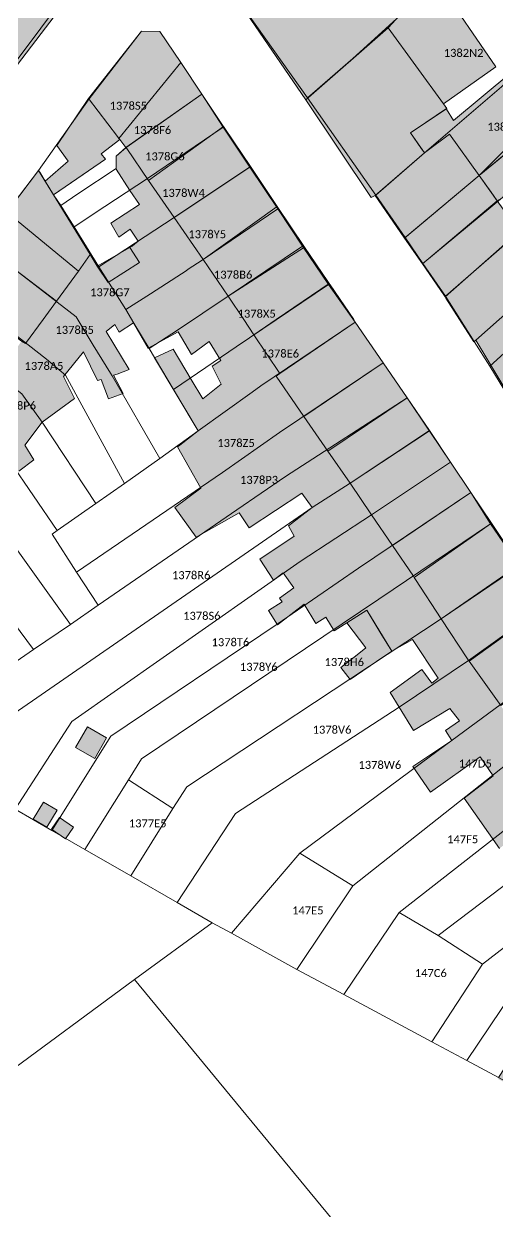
# Model space of a CAD drawing. Header units: metres. Extents: x 113120 to 240396, y 120329 to 242116.
# Drawn here: x 119642.3 to 119689.6, y 121585.9 to 121704.6 of the extents above; entities that cross this region are included whole.
import ezdxf

# ---------------------------------------------------------------- set-up
doc = ezdxf.new("R2010")
doc.units = ezdxf.units.M
doc.header["$LTSCALE"] = 3
for name, color, linetype, lineweight in [('Bpn_CaPa', 78, 'Continuous', 0), ('Bpn_ReBu', 4, 'Continuous', 0), ('Bpt_CaNu', 7, 'Continuous', 0), ('Hachure bâtiment', 11, 'Continuous', 0)]:
    doc.layers.add(name, color=color, linetype=linetype, lineweight=lineweight)
doc.styles.add('Legend', font='')
doc.styles.get('Legend').set_extended_font_data('Calibri')

msp = doc.modelspace()

# ---------------------------------------------------------------- hatches: boundary and pattern name
at = {"layer": 'Hachure bâtiment'}
h = msp.add_hatch(color=256, dxfattribs=at)
h.dxf.hatch_style = 1
h.paths.add_polyline_path([(119624.93, 121737.83), (119625.04, 121737.22), (119631.19, 121731.63), (119631.99, 121730.81), (119650.66, 121712.35), (119638.18, 121696), (119638.02, 121695.99), (119635.36, 121698.49), (119623.32, 121709.75), (119616.45, 121716.2), (119620.35, 121720.19), (119615.13, 121725.21), (119615.29, 121725.36), (119614.98, 121725.35), (119614.75, 121725.57), (119618.44, 121730.14), (119615.27, 121733.51), (119612.79, 121730.82), (119612.68, 121730.71), (119604.88, 121735.47), (119604.93, 121736.17), (119612.13, 121746.3), (119615.42, 121746.67)])
h = msp.add_hatch(color=256, dxfattribs=at)
h.dxf.hatch_style = 1
h.paths.add_polyline_path([(119680.57, 121713.6), (119676.1, 121709.3), (119679.84, 121705.43), (119678.67, 121704.17), (119670.45, 121696.96), (119663.74, 121706.8), (119666.6, 121708.85), (119668.1, 121709.9), (119673.9, 121715.15), (119675.39, 121716.33), (119677.04, 121717.65)])
h = msp.add_hatch(color=256, dxfattribs=at)
h.dxf.hatch_style = 1
h.paths.add_polyline_path([(119689.45, 121700.25), (119684.2, 121696.56), (119678.67, 121704.17), (119679.84, 121705.43), (119683.67, 121708.67)])
h = msp.add_hatch(color=256, dxfattribs=at)
h.dxf.hatch_style = 1
h.paths.add_polyline_path([(119655.87, 121703.78), (119657.95, 121700.68), (119651.78, 121693.11), (119651.65, 121693.29), (119648.75, 121697.1), (119654.04, 121703.83)])
h = msp.add_hatch(color=256, dxfattribs=at)
h.dxf.hatch_style = 1
h.paths.add_polyline_path([(119684.2, 121696.56), (119684.54, 121696.1), (119680.9, 121693.65), (119682.32, 121691.65), (119677.4, 121687.4), (119677, 121687.2), (119670.45, 121696.96), (119678.67, 121704.17)])
h = msp.add_hatch(color=256, dxfattribs=at)
h.dxf.hatch_style = 1
h.paths.add_polyline_path([(119660.05, 121697.53), (119652.47, 121692.2), (119652.38, 121692.33), (119651.88, 121692.98), (119651.78, 121693.11), (119657.95, 121700.68)])
h = msp.add_hatch(color=256, dxfattribs=at)
h.dxf.hatch_style = 1
h.paths.add_polyline_path([(119685.22, 121694.89), (119690.93, 121699.66), (119691.81, 121698.8), (119693.54, 121697.08), (119695.13, 121695.5), (119689.76, 121691.04), (119688.31, 121689.84), (119687.78, 121689.39), (119684.82, 121693.53), (119682.32, 121691.65), (119681.96, 121692.16), (119680.9, 121693.65), (119681.31, 121693.92), (119683.49, 121695.4), (119684.5, 121696.08), (119684.53, 121696.02)])
h = msp.add_hatch(color=256, dxfattribs=at)
h.dxf.hatch_style = 1
h.paths.add_polyline_path([(119651.65, 121693.29), (119651.78, 121693.11), (119651.88, 121692.98), (119650, 121691.55), (119650.45, 121691.02), (119645.25, 121687.48), (119644.41, 121688.84), (119646.7, 121690.82), (119645.56, 121692.39), (119648.75, 121697.1)])
h = msp.add_hatch(color=256, dxfattribs=at)
h.dxf.hatch_style = 1
h.paths.add_polyline_path([(119662.13, 121694.44), (119662.23, 121694.28), (119654.75, 121688.91), (119652.56, 121692.08), (119652.47, 121692.2), (119660.05, 121697.53)])
h = msp.add_hatch(color=256, dxfattribs=at)
h.dxf.hatch_style = 1
h.paths.add_polyline_path([(119696.7, 121693.94), (119695.6, 121692.66), (119692.96, 121690.94), (119692.8, 121688.73), (119689.58, 121686.87), (119688.97, 121687.73), (119687.78, 121689.39), (119693.17, 121693.86), (119695.13, 121695.5)])
h = msp.add_hatch(color=256, dxfattribs=at)
h.dxf.hatch_style = 1
h.paths.add_polyline_path([(119662.36, 121694.09), (119664.92, 121690.29), (119657.3, 121685.2), (119654.75, 121688.91), (119662.23, 121694.28)])
h = msp.add_hatch(color=256, dxfattribs=at)
h.dxf.hatch_style = 1
h.paths.add_polyline_path([(119687.78, 121689.39), (119680.32, 121683.15), (119677.4, 121687.4), (119682.32, 121691.65), (119684.82, 121693.53)])
h = msp.add_hatch(color=256, dxfattribs=at)
h.dxf.hatch_style = 1
h.paths.add_polyline_path([(119652.56, 121692.08), (119654.75, 121688.91), (119657.3, 121685.2), (119660.2, 121681), (119662.68, 121677.33), (119664.25, 121675), (119665.27, 121673.48), (119667.87, 121669.62), (119667.49, 121669.35), (119670.27, 121665.32), (119672.67, 121661.85), (119674.89, 121658.65), (119677.03, 121655.5), (119679.11, 121652.43), (119681.2, 121649.35), (119681.29, 121649.22), (119681.41, 121649.03), (119683.99, 121645.1), (119686.61, 121641.1), (119686.77, 121640.85), (119689.94, 121636.42), (119692.82, 121632.37), (119695.59, 121628.47), (119695.72, 121628.29), (119695.81, 121628.16), (119698.21, 121624.47), (119700.9, 121620.33), (119702.98, 121617.13), (119703.08, 121616.98), (119703.19, 121616.83), (119705.15, 121613.98), (119707.3, 121610.85), (119709.76, 121607.27), (119709.88, 121607.11), (119710, 121606.92), (119712.12, 121603.73), (119714.54, 121600.1), (119715.05, 121600.53), (119717.39, 121596.95), (119719.95, 121593.03), (119720.29, 121593.22), (119722.4, 121590.25), (119725.04, 121586.57), (119726.79, 121587.57), (119728.73, 121584.47), (119725.95, 121582.15), (119722.97, 121585.03), (119721.97, 121583.37), (119718.57, 121585.9), (119719.9, 121587.97), (119717.32, 121591.5), (119715.85, 121590.35), (119714.72, 121592.35), (119714.4, 121592.15), (119713.07, 121590.47), (119710.9, 121591.97), (119711.25, 121592.53), (119709.89, 121594.47), (119713.39, 121597.12), (119712.3, 121598.72), (119708.22, 121595.95), (119707.25, 121594.43), (119706.45, 121594.9), (119707.4, 121596.62), (119706.5, 121597.65), (119710.45, 121600.68), (119709.44, 121602), (119710.29, 121602.75), (119709.05, 121604.25), (119706.15, 121602.18), (119705.47, 121603.07), (119704.5, 121602.45), (119703.9, 121603.25), (119703.47, 121602.9), (119702.32, 121604.6), (119699.54, 121602.9), (119697.79, 121604.25), (119697.07, 121603.72), (119693.22, 121597.3), (119689.64, 121599.12), (119694.34, 121606.32), (119694.54, 121606.62), (119700, 121610.62), (119698.79, 121612.45), (119697.79, 121611.57), (119697.14, 121612.57), (119696.78, 121612.35), (119693.64, 121616.75), (119695.32, 121618.22), (119693.47, 121621.03), (119694.55, 121621.95), (119693.8, 121623), (119695.04, 121623.93), (119693.3, 121626.22), (119690.85, 121624.25), (119691.45, 121623.4), (119689.8, 121622.15), (119686.28, 121627.17), (119689.17, 121629.4), (119687.89, 121631.32), (119682.92, 121627.78), (119681.14, 121630.35), (119685.05, 121632.93), (119684.4, 121633.93), (119685.8, 121634.9), (119684.85, 121636.15), (119681.22, 121633.95), (119679.8, 121636.28), (119678.9, 121637.75), (119682.05, 121640.02), (119683.04, 121638.68), (119683.67, 121639.15), (119681.1, 121643.02), (119679.04, 121641.87), (119676.54, 121645.95), (119673.3, 121643.9), (119672.45, 121645.25), (119671.45, 121644.62), (119670.3, 121646.57), (119667.62, 121644.5), (119666.74, 121645.93), (119668.1, 121646.8), (119667.82, 121647.15), (119669.25, 121648.18), (119668.2, 121649.68), (119667.24, 121648.95), (119665.87, 121651.05), (119669.3, 121653.37), (119668.73, 121654.4), (119671.1, 121656.23), (119670.05, 121657.65), (119664.8, 121654.2), (119663.8, 121655.7), (119659.49, 121653.27), (119657.35, 121656.23), (119659.95, 121658.15), (119657.62, 121662.28), (119657.86, 121662.45), (119659.7, 121663.87), (119655.34, 121671.19), (119657.2, 121672.05), (119659.01, 121669.01), (119660.17, 121667.07), (119661.99, 121668.55), (119661.1, 121670.35), (119661.95, 121670.9), (119660.8, 121672.8), (119659.04, 121671.5), (119657.7, 121673.79), (119654.7, 121672.13), (119653.25, 121674.68), (119651.8, 121673.75), (119651.37, 121674.5), (119650.49, 121673.82), (119652.79, 121670), (119651.59, 121669.56), (119651.24, 121669.43), (119652.2, 121667.62), (119650.74, 121667.07), (119649.99, 121669.02), (119649.65, 121668.9), (119648.25, 121671.77), (119646.24, 121669.32), (119647.35, 121667.12), (119644.1, 121664.75), (119642.37, 121662.45), (119643.29, 121660.98), (119641.79, 121659.84), (119641.15, 121660.95), (119639.99, 121659.87), (119638.57, 121662.2), (119636.05, 121659.67), (119634.67, 121661.35), (119634.77, 121661.5), (119634.9, 121661.68), (119637.65, 121665.57), (119637.24, 121665.93), (119639.67, 121669.43), (119642.05, 121672.85), (119642.45, 121672.6), (119644.2, 121675), (119645.54, 121676.84), (119647.73, 121679.85), (119648.92, 121681.49), (119649.62, 121680.35), (119650.7, 121678.72), (119653.82, 121680.7), (119652.86, 121682.19), (119653.09, 121682.35), (119653.32, 121682.54), (119653.7, 121682.85), (119652.9, 121684.05), (119651.77, 121683.25), (119650.97, 121684.62), (119653.82, 121686.5), (119652.88, 121687.9), (119651.5, 121690.03), (119651.5, 121691.32), (119652.47, 121692.2)])
h = msp.add_hatch(color=256, dxfattribs=at)
h.dxf.hatch_style = 1
h.paths.add_polyline_path([(119667.6, 121686.3), (119660.2, 121681), (119657.3, 121685.2), (119664.92, 121690.29)], flags=17)
h = msp.add_hatch(color=256, dxfattribs=at)
h.dxf.hatch_style = 1
h.paths.add_polyline_path([(119643.87, 121689.72), (119644.41, 121688.84), (119645.25, 121687.48), (119648.92, 121681.49), (119647.73, 121679.85), (119640.57, 121685.74), (119643.75, 121689.9)], flags=17)
h = msp.add_hatch(color=256, dxfattribs=at)
h.dxf.hatch_style = 1
h.paths.add_polyline_path([(119689.58, 121686.87), (119682.1, 121680.58), (119680.32, 121683.15), (119687.78, 121689.39)], flags=17)
h = msp.add_hatch(color=256, dxfattribs=at)
h.dxf.hatch_style = 1
h.paths.add_polyline_path([(119691.65, 121683.99), (119691.78, 121683.8), (119684.37, 121677.28), (119684.24, 121677.47), (119682.1, 121680.58), (119689.58, 121686.87)], flags=17)
h = msp.add_hatch(color=256, dxfattribs=at)
h.dxf.hatch_style = 1
h.paths.add_polyline_path([(119647.73, 121679.85), (119645.54, 121676.84), (119638.09, 121682.51), (119640.57, 121685.74)], flags=17)
h = msp.add_hatch(color=256, dxfattribs=at)
h.dxf.hatch_style = 1
h.paths.add_polyline_path([(119670.33, 121682.25), (119662.68, 121677.33), (119660.2, 121681), (119667.6, 121686.3)], flags=17)
h = msp.add_hatch(color=256, dxfattribs=at)
h.dxf.hatch_style = 1
h.paths.add_polyline_path([(119691.9, 121683.66), (119695.2, 121679.78), (119695, 121679.6), (119691.87, 121676.85), (119689.77, 121675), (119687.44, 121672.95), (119687.24, 121672.77), (119685.82, 121675), (119684.45, 121677.15), (119684.37, 121677.28), (119691.78, 121683.8)], flags=17)
h = msp.add_hatch(color=256, dxfattribs=at)
h.dxf.hatch_style = 1
h.paths.add_polyline_path([(119645.54, 121676.84), (119644.2, 121675), (119642.45, 121672.6), (119642.05, 121672.85), (119639.2, 121675), (119635, 121678.47), (119638.09, 121682.51)], flags=17)
h = msp.add_hatch(color=256, dxfattribs=at)
h.dxf.hatch_style = 1
h.paths.add_polyline_path([(119653.82, 121680.7), (119650.7, 121678.72), (119649.62, 121680.35), (119652.86, 121682.19)], flags=17)
h = msp.add_hatch(color=256, dxfattribs=at)
h.dxf.hatch_style = 1
h.paths.add_polyline_path([(119672.65, 121678.8), (119672.78, 121678.62), (119667.5, 121675), (119665.27, 121673.48), (119664.25, 121675), (119662.68, 121677.33), (119670.33, 121682.25)], flags=17)
h = msp.add_hatch(color=256, dxfattribs=at)
h.dxf.hatch_style = 1
h.paths.add_polyline_path([(119672.88, 121678.46), (119675.24, 121675), (119675.4, 121674.75), (119667.87, 121669.62), (119665.27, 121673.48), (119667.5, 121675), (119672.78, 121678.62)], flags=17)
h = msp.add_hatch(color=256, dxfattribs=at)
h.dxf.hatch_style = 1
h.paths.add_polyline_path([(119693.29, 121675), (119696.05, 121671.39), (119690.94, 121667.1), (119687.44, 121672.95), (119689.77, 121675), (119691.87, 121676.85)], flags=17)
h = msp.add_hatch(color=256, dxfattribs=at)
h.dxf.hatch_style = 1
h.paths.add_polyline_path([(119678.18, 121670.68), (119670.27, 121665.32), (119667.49, 121669.35), (119667.87, 121669.62), (119675.4, 121674.75)], flags=17)
h = msp.add_hatch(color=256, dxfattribs=at)
h.dxf.hatch_style = 1
h.paths.add_polyline_path([(119680.57, 121667.17), (119672.67, 121661.85), (119670.27, 121665.32), (119678.18, 121670.68)], flags=17)
h = msp.add_hatch(color=256, dxfattribs=at)
h.dxf.hatch_style = 1
h.paths.add_polyline_path([(119682.69, 121664.06), (119682.82, 121663.88), (119674.89, 121658.65), (119672.67, 121661.85), (119680.57, 121667.17)], flags=17)
h = msp.add_hatch(color=256, dxfattribs=at)
h.dxf.hatch_style = 1
h.paths.add_polyline_path([(119682.92, 121663.73), (119684.92, 121660.75), (119677.03, 121655.5), (119674.89, 121658.65), (119682.82, 121663.88)], flags=17)
h = msp.add_hatch(color=256, dxfattribs=at)
h.dxf.hatch_style = 1
h.paths.add_polyline_path([(119686.94, 121657.73), (119679.11, 121652.43), (119677.03, 121655.5), (119684.92, 121660.75)], flags=17)
h = msp.add_hatch(color=256, dxfattribs=at)
h.dxf.hatch_style = 1
h.paths.add_polyline_path([(119689, 121654.65), (119681.29, 121649.22), (119681.2, 121649.35), (119679.11, 121652.43), (119686.94, 121657.73)], flags=17)
h = msp.add_hatch(color=256, dxfattribs=at)
h.dxf.hatch_style = 1
h.paths.add_polyline_path([(119691.83, 121650.43), (119683.99, 121645.1), (119681.41, 121649.03), (119681.29, 121649.22), (119689, 121654.65)], flags=17)
h = msp.add_hatch(color=256, dxfattribs=at)
h.dxf.hatch_style = 1
h.paths.add_polyline_path([(119694.39, 121646.61), (119694.52, 121646.43), (119686.77, 121640.85), (119686.61, 121641.1), (119683.99, 121645.1), (119691.83, 121650.43)], flags=17)
h = msp.add_hatch(color=256, dxfattribs=at)
h.dxf.hatch_style = 1
h.paths.add_polyline_path([(119694.62, 121646.28), (119697.58, 121642.05), (119689.94, 121636.42), (119686.77, 121640.85), (119694.52, 121646.43)], flags=17)
h = msp.add_hatch(color=256, dxfattribs=at)
h.dxf.hatch_style = 1
h.paths.add_polyline_path([(119676.46, 121642.2), (119674.54, 121644.68), (119676.54, 121645.95), (119678.06, 121643.46), (119678.44, 121642.83), (119679.04, 121641.87), (119677.53, 121640.83), (119674.89, 121639.02), (119673.95, 121640.22), (119675.57, 121641.5)], flags=17)
h = msp.add_hatch(color=256, dxfattribs=at)
h.dxf.hatch_style = 1
h.paths.add_polyline_path([(119650.55, 121633.2), (119649.37, 121631.15), (119647.45, 121632.25), (119648.64, 121634.3)], flags=17)
h = msp.add_hatch(color=256, dxfattribs=at)
h.dxf.hatch_style = 1
h.paths.add_polyline_path([(119645.6, 121625.97), (119644.57, 121624.27), (119643.22, 121625.07), (119644.25, 121626.77)], flags=17)
h = msp.add_hatch(color=256, dxfattribs=at)
h.dxf.hatch_style = 1
h.paths.add_polyline_path([(119647.25, 121624.27), (119646.45, 121623.1), (119645.05, 121624.07), (119645.85, 121625.23)], flags=17)

# ---------------------------------------------------------------- linework, layer by layer
at = {"layer": 'Bpn_CaPa'}
for points in [[(119684.1, 121725), (119684.84, 121723.76), (119687.49, 121719.28), (119688.4, 121717.65), (119690.29, 121714.48), (119686.24, 121710.88), (119683.67, 121708.67), (119679.87, 121705.4), (119675.14, 121701.09), (119670.63, 121697.15), (119663.77, 121706.83), (119666.6, 121708.85), (119675.39, 121716.33), (119676.92, 121717.8), (119684.1, 121725)], [(119699.53, 121700.59), (119696.66, 121704.54), (119690.02, 121698.25), (119682.32, 121691.65), (119677.44, 121687.43), (119670.63, 121697.15), (119675.14, 121701.09), (119679.87, 121705.4), (119683.67, 121708.67), (119686.24, 121710.88), (119690.29, 121714.48), (119691.43, 121712.59), (119693.72, 121715.05), (119699.55, 121710.15), (119701.27, 121708.7), (119705.16, 121705.47), (119703.61, 121703.51), (119700.32, 121699.5), (119699.53, 121700.59)], [(119699.53, 121700.59), (119695.01, 121696.39), (119692.87, 121694.46), (119687.78, 121689.39), (119680.37, 121683.19), (119677.44, 121687.43), (119682.32, 121691.65), (119690.02, 121698.25), (119696.66, 121704.54), (119699.53, 121700.59)], [(119643.75, 121689.9), (119648.79, 121697.07), (119654.04, 121703.83), (119655.87, 121703.78), (119657.95, 121700.68), (119651.78, 121693.11), (119651.88, 121692.98), (119650, 121691.55), (119650.45, 121691.02), (119647.03, 121688.71), (119645.25, 121687.48), (119643.75, 121689.9)], [(119645.25, 121687.48), (119647.03, 121688.71), (119650.45, 121691.02), (119650, 121691.55), (119651.88, 121692.98), (119651.78, 121693.11), (119657.95, 121700.68), (119660.05, 121697.53), (119652.49, 121692.18), (119651.5, 121691.32), (119651.5, 121690.1), (119647.66, 121687.56), (119645.96, 121686.41), (119645.25, 121687.48)], [(119682.15, 121680.62), (119680.37, 121683.19), (119687.78, 121689.39), (119692.87, 121694.46), (119695.01, 121696.39), (119699.53, 121700.59), (119700.32, 121699.5), (119701.47, 121697.8), (119697.22, 121694.01), (119693.32, 121690.55), (119692.24, 121688.97), (119682.15, 121680.62)], [(119662.2, 121694.22), (119654.62, 121689.09), (119650.36, 121686.29), (119647.3, 121684.27), (119646.51, 121685.54), (119645.96, 121686.41), (119647.66, 121687.56), (119651.5, 121690.1), (119651.5, 121691.32), (119652.49, 121692.18), (119660.05, 121697.53), (119662.2, 121694.22)], [(119682.15, 121680.62), (119692.24, 121688.97), (119693.32, 121690.55), (119697.22, 121694.01), (119701.47, 121697.8), (119703.95, 121694.13), (119694.66, 121685.94), (119693.96, 121685.4), (119692.38, 121684.21), (119691.81, 121683.77), (119684.43, 121677.33), (119682.15, 121680.62)], [(119647.3, 121684.27), (119650.36, 121686.29), (119654.62, 121689.09), (119662.2, 121694.22), (119664.85, 121690.24), (119657.3, 121685.2), (119651.49, 121681.4), (119649.76, 121680.28), (119647.3, 121684.27)], [(119688.83, 121670.33), (119687.27, 121672.8), (119684.43, 121677.33), (119691.81, 121683.77), (119692.38, 121684.21), (119693.96, 121685.4), (119694.66, 121685.94), (119703.95, 121694.13), (119704.17, 121693.81), (119707.8, 121688.02), (119710.69, 121683.42), (119703.85, 121677.93), (119701.93, 121676.39), (119697.19, 121672.52), (119690.9, 121667.3), (119690.96, 121667.22), (119690.83, 121667.13), (119690.25, 121668.06), (119695.27, 121672.4), (119693.57, 121674.63), (119688.83, 121670.33)], [(119667.67, 121686.07), (119660.2, 121681), (119658.61, 121679.96), (119658.59, 121679.94), (119654.94, 121677.58), (119652.46, 121676), (119649.76, 121680.28), (119651.49, 121681.4), (119657.3, 121685.2), (119664.85, 121690.24), (119667.67, 121686.07)], [(119647.3, 121684.27), (119649.76, 121680.28), (119652.46, 121676), (119653.27, 121674.65), (119654.79, 121672.1), (119657.22, 121668.02), (119659.7, 121663.87), (119655.88, 121661.12), (119651.09, 121669.37), (119650.93, 121669.63), (119649.22, 121672.44), (119647.5, 121675.26), (119638.1, 121682.51), (119643.75, 121689.9), (119645.25, 121687.48), (119645.96, 121686.41), (119646.51, 121685.54), (119647.3, 121684.27)], [(119654.79, 121672.1), (119653.27, 121674.65), (119652.46, 121676), (119654.94, 121677.58), (119658.59, 121679.94), (119658.61, 121679.96), (119660.2, 121681), (119667.67, 121686.07), (119670.14, 121682.35), (119662.68, 121677.33), (119657.63, 121673.93), (119654.79, 121672.1)], [(119635, 121678.47), (119638.1, 121682.51), (119647.5, 121675.26), (119649.22, 121672.44), (119650.93, 121669.63), (119651.09, 121669.37), (119655.88, 121661.12), (119652.32, 121658.63), (119646.45, 121669.45), (119644.53, 121671.03), (119635, 121678.47)], [(119654.79, 121672.1), (119657.63, 121673.93), (119662.68, 121677.33), (119670.14, 121682.35), (119672.71, 121678.52), (119663.5, 121672.28), (119662.03, 121671.29), (119657.22, 121668.02), (119654.79, 121672.1)], [(119635, 121678.47), (119644.53, 121671.03), (119646.45, 121669.45), (119652.32, 121658.63), (119649.48, 121656.63), (119644.1, 121664.75), (119642.07, 121667.57), (119632.37, 121675.03), (119635, 121678.47)], [(119657.22, 121668.02), (119662.03, 121671.29), (119663.5, 121672.28), (119672.71, 121678.52), (119675.4, 121674.75), (119665.96, 121668.39), (119665.11, 121667.75), (119659.7, 121663.87), (119657.22, 121668.02)], [(119645.61, 121653.92), (119640.89, 121660.84), (119639.12, 121663.43), (119637.65, 121665.57), (119629.9, 121671.88), (119632.37, 121675.03), (119642.07, 121667.57), (119644.1, 121664.75), (119649.48, 121656.63), (119645.61, 121653.92)], [(119678.18, 121670.68), (119667.82, 121663.7), (119662.14, 121659.73), (119647.55, 121649.77), (119645.1, 121653.57), (119645.61, 121653.92), (119649.48, 121656.63), (119652.32, 121658.63), (119655.88, 121661.12), (119659.7, 121663.87), (119665.11, 121667.75), (119665.96, 121668.39), (119675.4, 121674.75), (119678.18, 121670.68)], [(119688.83, 121670.33), (119693.57, 121674.63), (119695.27, 121672.4), (119690.25, 121668.06), (119688.83, 121670.33)], [(119649.7, 121646.46), (119646.94, 121644.53), (119634.77, 121661.5), (119626.94, 121668.01), (119629.9, 121671.88), (119637.65, 121665.57), (119639.12, 121663.43), (119640.89, 121660.84), (119645.61, 121653.92), (119645.1, 121653.57), (119647.55, 121649.77), (119649.7, 121646.46)], [(119649.7, 121646.46), (119647.55, 121649.77), (119662.14, 121659.73), (119667.82, 121663.7), (119678.18, 121670.68), (119680.57, 121667.17), (119668.41, 121659.32), (119663.55, 121655.98), (119649.7, 121646.46)], [(119626.94, 121668.01), (119634.77, 121661.5), (119646.94, 121644.53), (119643.23, 121642.02), (119634.07, 121654.35), (119631.5, 121658.15), (119624.1, 121664.28), (119626.94, 121668.01)], [(119637.48, 121638.08), (119638.34, 121638.67), (119643.23, 121642.02), (119646.94, 121644.53), (119649.7, 121646.46), (119663.55, 121655.98), (119668.41, 121659.32), (119680.57, 121667.17), (119682.8, 121663.9), (119674.89, 121658.65), (119671.1, 121656.23), (119634.47, 121630.93), (119631.32, 121633.13), (119637.48, 121638.08)], [(119624.1, 121664.28), (119631.5, 121658.15), (119634.07, 121654.35), (119643.23, 121642.02), (119638.34, 121638.67), (119630.65, 121648.93), (119629.3, 121651), (119627.55, 121654.45), (119620.69, 121659.91), (119624.1, 121664.28)], [(119635.35, 121630.32), (119634.47, 121630.93), (119671.1, 121656.23), (119674.89, 121658.65), (119682.8, 121663.9), (119684.92, 121660.75), (119677.03, 121655.5), (119669.88, 121650.81), (119647.07, 121634.85), (119641.4, 121626.08), (119635.35, 121630.32)], [(119645.06, 121623.95), (119641.4, 121626.08), (119647.07, 121634.85), (119669.88, 121650.81), (119677.03, 121655.5), (119684.92, 121660.75), (119686.94, 121657.73), (119675.72, 121650.16), (119667.59, 121644.57), (119650.97, 121633.37), (119645.06, 121623.95)], [(119648.36, 121622.04), (119645.06, 121623.95), (119650.97, 121633.37), (119667.59, 121644.57), (119675.72, 121650.16), (119686.94, 121657.73), (119688.92, 121654.6), (119677.74, 121647.06), (119654.05, 121631.1), (119652.74, 121629.01), (119648.36, 121622.04)], [(119691.75, 121650.47), (119683.99, 121645.1), (119680.44, 121642.75), (119658.55, 121628.32), (119657.18, 121626.15), (119652.74, 121629.01), (119654.05, 121631.1), (119677.74, 121647.06), (119688.92, 121654.6), (119691.75, 121650.47)], [(119691.75, 121650.47), (119694.48, 121646.5), (119686.72, 121640.93), (119679.8, 121636.28), (119663.42, 121625.65), (119657.6, 121616.75), (119652.96, 121619.4), (119657.18, 121626.15), (119658.55, 121628.32), (119680.44, 121642.75), (119683.99, 121645.1), (119691.75, 121650.47)], [(119669.87, 121621.68), (119663.02, 121613.68), (119661.11, 121614.72), (119657.6, 121616.75), (119663.42, 121625.65), (119679.8, 121636.28), (119686.72, 121640.93), (119694.48, 121646.5), (119697.58, 121642.05), (119689.88, 121636.5), (119685.07, 121632.97), (119682, 121630.69), (119669.87, 121621.68)], [(119669.87, 121621.68), (119682, 121630.69), (119685.07, 121632.97), (119689.88, 121636.5), (119697.58, 121642.05), (119700.63, 121637.77), (119692.82, 121632.37), (119675.16, 121618.41), (119669.87, 121621.68)], [(119674.24, 121607.54), (119669.56, 121610.07), (119675.16, 121618.41), (119692.82, 121632.37), (119700.63, 121637.77), (119703.22, 121634), (119695.77, 121628.23), (119679.8, 121615.75), (119674.24, 121607.54)], [(119679.8, 121615.75), (119695.77, 121628.23), (119703.22, 121634), (119706.01, 121629.85), (119698.21, 121624.47), (119694.13, 121621.37), (119683.69, 121613.45), (119679.8, 121615.75)], [(119648.36, 121622.04), (119652.96, 121619.4), (119657.6, 121616.75), (119661.11, 121614.72), (119653.34, 121609.06), (119626.58, 121589.32), (119615.61, 121604), (119635.35, 121630.32), (119641.4, 121626.08), (119645.06, 121623.95), (119648.36, 121622.04)], [(119708.53, 121626.16), (119697.48, 121617.86), (119696.76, 121617.28), (119688.12, 121610.6), (119683.69, 121613.45), (119694.13, 121621.37), (119698.21, 121624.47), (119706.01, 121629.85), (119708.53, 121626.16)], [(119648.36, 121622.04), (119652.74, 121629.01), (119657.18, 121626.15), (119652.96, 121619.4), (119648.36, 121622.04)], [(119683.04, 121602.84), (119688.12, 121610.6), (119696.76, 121617.28), (119697.48, 121617.86), (119708.53, 121626.16), (119710.82, 121622.78), (119703.04, 121617.02), (119699.78, 121614.63), (119696.75, 121612.38), (119691.55, 121608.41), (119691.14, 121607.78), (119686.53, 121600.97), (119683.04, 121602.84)], [(119669.87, 121621.68), (119675.16, 121618.41), (119669.56, 121610.07), (119663.02, 121613.68), (119669.87, 121621.68)], [(119683.04, 121602.84), (119674.24, 121607.54), (119679.8, 121615.75), (119683.69, 121613.45), (119688.12, 121610.6), (119683.04, 121602.84)], [(119694.34, 121606.32), (119689.72, 121599.25), (119686.53, 121600.97), (119691.14, 121607.78), (119691.55, 121608.41), (119694.34, 121606.32)]]:
    msp.add_lwpolyline(points, close=True, dxfattribs=at)
for points in [[(119649.94, 121712.1), (119637.98, 121696.17), (119635.44, 121698.41), (119622.99, 121709.89), (119619.32, 121704.44), (119616.38, 121707.29)], [(119675.76, 121581.89), (119653.34, 121609.06), (119661.11, 121614.72), (119663.02, 121613.68), (119663.02, 121613.68), (119669.56, 121610.07), (119674.24, 121607.54), (119683.04, 121602.84), (119686.53, 121600.97), (119689.72, 121599.25), (119693.23, 121597.32), (119696.82, 121594.57), (119700.15, 121592.04), (119704.01, 121589.13), (119707.36, 121586.63), (119711.57, 121583.55)], [(119626.58, 121589.32), (119653.34, 121609.06), (119675.76, 121581.89)]]:
    msp.add_lwpolyline(points, dxfattribs=at)
at = {"layer": 'Bpn_ReBu'}
for points in [[(119624.93, 121737.83), (119625.04, 121737.22), (119631.19, 121731.63), (119631.99, 121730.81), (119650.66, 121712.35), (119638.18, 121696), (119638.02, 121695.99), (119635.36, 121698.49), (119623.32, 121709.75), (119616.45, 121716.2), (119620.35, 121720.19), (119615.13, 121725.21), (119615.29, 121725.36), (119614.98, 121725.35), (119614.75, 121725.57), (119618.44, 121730.14), (119615.27, 121733.51), (119612.79, 121730.82), (119612.68, 121730.71), (119604.88, 121735.47), (119604.93, 121736.17), (119612.13, 121746.3), (119615.42, 121746.67), (119624.93, 121737.83)], [(119680.57, 121713.6), (119676.1, 121709.3), (119679.84, 121705.43), (119678.67, 121704.17), (119670.45, 121696.96), (119663.74, 121706.8), (119666.6, 121708.85), (119668.1, 121709.9), (119673.9, 121715.15), (119675.39, 121716.33), (119677.04, 121717.65), (119680.57, 121713.6)], [(119689.45, 121700.25), (119684.2, 121696.56), (119678.67, 121704.17), (119679.84, 121705.43), (119683.67, 121708.67), (119689.45, 121700.25)], [(119655.87, 121703.78), (119657.95, 121700.68), (119651.78, 121693.11), (119651.65, 121693.29), (119648.75, 121697.1), (119654.04, 121703.83), (119655.87, 121703.78)], [(119684.2, 121696.56), (119684.54, 121696.1), (119680.9, 121693.65), (119682.32, 121691.65), (119677.4, 121687.4), (119677, 121687.2), (119670.45, 121696.96), (119678.67, 121704.17), (119684.2, 121696.56)], [(119660.05, 121697.53), (119652.47, 121692.2), (119652.38, 121692.33), (119651.88, 121692.98), (119651.78, 121693.11), (119657.95, 121700.68), (119660.05, 121697.53)], [(119685.22, 121694.89), (119690.93, 121699.66), (119691.81, 121698.8), (119693.54, 121697.08), (119695.13, 121695.5), (119689.76, 121691.04), (119688.31, 121689.84), (119687.78, 121689.39), (119684.82, 121693.53), (119682.32, 121691.65), (119681.96, 121692.16), (119680.9, 121693.65), (119681.31, 121693.92), (119683.49, 121695.4), (119684.5, 121696.08), (119684.53, 121696.02), (119685.22, 121694.89)], [(119651.65, 121693.29), (119651.78, 121693.11), (119651.88, 121692.98), (119650, 121691.55), (119650.45, 121691.02), (119645.25, 121687.48), (119644.41, 121688.84), (119646.7, 121690.82), (119645.56, 121692.39), (119648.75, 121697.1), (119651.65, 121693.29)], [(119662.13, 121694.44), (119662.23, 121694.28), (119654.75, 121688.91), (119652.56, 121692.08), (119652.47, 121692.2), (119660.05, 121697.53), (119662.13, 121694.44)], [(119696.7, 121693.94), (119695.6, 121692.66), (119692.96, 121690.94), (119692.8, 121688.73), (119689.58, 121686.87), (119688.97, 121687.73), (119687.78, 121689.39), (119693.17, 121693.86), (119695.13, 121695.5), (119696.7, 121693.94)], [(119662.36, 121694.09), (119664.92, 121690.29), (119657.3, 121685.2), (119654.75, 121688.91), (119662.23, 121694.28), (119662.36, 121694.09)], [(119687.78, 121689.39), (119680.32, 121683.15), (119677.4, 121687.4), (119682.32, 121691.65), (119684.82, 121693.53), (119687.78, 121689.39)], [(119667.6, 121686.3), (119660.2, 121681), (119657.3, 121685.2), (119664.92, 121690.29), (119667.6, 121686.3)], [(119643.87, 121689.72), (119644.41, 121688.84), (119645.25, 121687.48), (119648.92, 121681.49), (119647.73, 121679.85), (119640.57, 121685.74), (119643.75, 121689.9), (119643.87, 121689.72)], [(119689.58, 121686.87), (119682.1, 121680.58), (119680.32, 121683.15), (119687.78, 121689.39), (119689.58, 121686.87)], [(119691.65, 121683.99), (119691.78, 121683.8), (119684.37, 121677.28), (119684.24, 121677.47), (119682.1, 121680.58), (119689.58, 121686.87), (119691.65, 121683.99)], [(119647.73, 121679.85), (119645.54, 121676.84), (119638.09, 121682.51), (119640.57, 121685.74), (119647.73, 121679.85)], [(119670.33, 121682.25), (119662.68, 121677.33), (119660.2, 121681), (119667.6, 121686.3), (119670.33, 121682.25)], [(119691.9, 121683.66), (119695.2, 121679.78), (119695, 121679.6), (119691.87, 121676.85), (119689.77, 121675), (119687.44, 121672.95), (119687.24, 121672.77), (119685.82, 121675), (119684.45, 121677.15), (119684.37, 121677.28), (119691.78, 121683.8), (119691.9, 121683.66)], [(119645.54, 121676.84), (119644.2, 121675), (119642.45, 121672.6), (119642.05, 121672.85), (119639.2, 121675), (119635, 121678.47), (119638.09, 121682.51), (119645.54, 121676.84)], [(119653.82, 121680.7), (119650.7, 121678.72), (119649.62, 121680.35), (119652.86, 121682.19), (119653.82, 121680.7)], [(119672.65, 121678.8), (119672.78, 121678.62), (119667.5, 121675), (119665.27, 121673.48), (119664.25, 121675), (119662.68, 121677.33), (119670.33, 121682.25), (119672.65, 121678.8)], [(119672.88, 121678.46), (119675.24, 121675), (119675.4, 121674.75), (119667.87, 121669.62), (119665.27, 121673.48), (119667.5, 121675), (119672.78, 121678.62), (119672.88, 121678.46)], [(119693.29, 121675), (119696.05, 121671.39), (119690.94, 121667.1), (119687.44, 121672.95), (119689.77, 121675), (119691.87, 121676.85), (119693.29, 121675)], [(119678.18, 121670.68), (119670.27, 121665.32), (119667.49, 121669.35), (119667.87, 121669.62), (119675.4, 121674.75), (119678.18, 121670.68)], [(119680.57, 121667.17), (119672.67, 121661.85), (119670.27, 121665.32), (119678.18, 121670.68), (119680.57, 121667.17)], [(119682.69, 121664.06), (119682.82, 121663.88), (119674.89, 121658.65), (119672.67, 121661.85), (119680.57, 121667.17), (119682.69, 121664.06)], [(119682.92, 121663.73), (119684.92, 121660.75), (119677.03, 121655.5), (119674.89, 121658.65), (119682.82, 121663.88), (119682.92, 121663.73)], [(119686.94, 121657.73), (119679.11, 121652.43), (119677.03, 121655.5), (119684.92, 121660.75), (119686.94, 121657.73)], [(119689, 121654.65), (119681.29, 121649.22), (119681.2, 121649.35), (119679.11, 121652.43), (119686.94, 121657.73), (119689, 121654.65)], [(119691.83, 121650.43), (119683.99, 121645.1), (119681.41, 121649.03), (119681.29, 121649.22), (119689, 121654.65), (119691.83, 121650.43)], [(119694.39, 121646.61), (119694.52, 121646.43), (119686.77, 121640.85), (119686.61, 121641.1), (119683.99, 121645.1), (119691.83, 121650.43), (119694.39, 121646.61)], [(119694.62, 121646.28), (119697.58, 121642.05), (119689.94, 121636.42), (119686.77, 121640.85), (119694.52, 121646.43), (119694.62, 121646.28)], [(119676.46, 121642.2), (119674.54, 121644.68), (119676.54, 121645.95), (119678.06, 121643.46), (119678.44, 121642.83), (119679.04, 121641.87), (119677.53, 121640.83), (119674.89, 121639.02), (119673.95, 121640.22), (119675.57, 121641.5), (119676.46, 121642.2)], [(119650.55, 121633.2), (119649.37, 121631.15), (119647.45, 121632.25), (119648.64, 121634.3), (119650.55, 121633.2)], [(119645.6, 121625.97), (119644.57, 121624.27), (119643.22, 121625.07), (119644.25, 121626.77), (119645.6, 121625.97)], [(119647.25, 121624.27), (119646.45, 121623.1), (119645.05, 121624.07), (119645.85, 121625.23), (119647.25, 121624.27)]]:
    msp.add_lwpolyline(points, close=True, dxfattribs=at)
for points in [[(119642.05, 121672.85), (119642.45, 121672.6), (119644.2, 121675), (119645.54, 121676.84), (119647.73, 121679.85), (119648.92, 121681.49), (119649.62, 121680.35), (119650.7, 121678.72), (119653.82, 121680.7), (119652.86, 121682.19), (119653.09, 121682.35), (119653.32, 121682.54), (119653.7, 121682.85), (119652.9, 121684.05), (119651.77, 121683.25), (119650.97, 121684.62), (119653.82, 121686.5), (119652.88, 121687.9), (119651.5, 121690.03), (119651.5, 121691.32), (119652.47, 121692.2), (119652.56, 121692.08), (119652.56, 121692.08), (119654.75, 121688.91), (119657.3, 121685.2), (119660.2, 121681), (119662.68, 121677.33), (119664.25, 121675), (119665.27, 121673.48), (119667.87, 121669.62), (119667.49, 121669.35), (119670.27, 121665.32), (119672.67, 121661.85), (119674.89, 121658.65), (119677.03, 121655.5), (119679.11, 121652.43), (119681.2, 121649.35), (119681.29, 121649.22), (119681.41, 121649.03), (119683.99, 121645.1), (119686.61, 121641.1), (119686.77, 121640.85), (119689.94, 121636.42)], [(119689.8, 121622.15), (119686.28, 121627.17), (119689.17, 121629.4), (119687.89, 121631.32), (119682.92, 121627.78), (119681.14, 121630.35), (119685.05, 121632.93), (119684.4, 121633.93), (119685.8, 121634.9), (119684.85, 121636.15), (119681.22, 121633.95), (119679.8, 121636.28), (119678.9, 121637.75), (119682.05, 121640.02), (119683.04, 121638.68), (119683.67, 121639.15), (119681.1, 121643.02), (119679.04, 121641.87), (119676.54, 121645.95), (119673.3, 121643.9), (119672.45, 121645.25), (119671.45, 121644.62), (119670.3, 121646.57), (119667.62, 121644.5), (119666.74, 121645.93), (119668.1, 121646.8), (119667.82, 121647.15), (119669.25, 121648.18), (119668.2, 121649.68), (119667.24, 121648.95), (119665.87, 121651.05), (119669.3, 121653.37), (119668.73, 121654.4), (119671.1, 121656.23), (119670.05, 121657.65), (119664.8, 121654.2), (119663.8, 121655.7), (119659.49, 121653.27), (119657.35, 121656.23), (119659.95, 121658.15), (119657.62, 121662.28), (119657.86, 121662.45), (119659.7, 121663.87), (119655.34, 121671.19), (119657.2, 121672.05), (119659.01, 121669.01), (119660.17, 121667.07), (119661.99, 121668.55), (119661.1, 121670.35), (119661.95, 121670.9), (119660.8, 121672.8), (119659.04, 121671.5), (119657.7, 121673.79), (119654.7, 121672.13), (119653.25, 121674.68), (119651.8, 121673.75), (119651.37, 121674.5), (119650.49, 121673.82), (119652.79, 121670), (119651.59, 121669.56), (119651.24, 121669.43), (119652.2, 121667.62), (119650.74, 121667.07), (119649.99, 121669.02), (119649.65, 121668.9), (119648.25, 121671.77), (119646.24, 121669.32), (119647.35, 121667.12), (119644.1, 121664.75), (119642.37, 121662.45), (119643.29, 121660.98), (119641.79, 121659.84)]]:
    msp.add_lwpolyline(points, dxfattribs=at)

# ---------------------------------------------------------------- texts
at = {"layer": 'Bpt_CaNu', "char_height": 0.8, "attachment_point": 7, "style": 'Legend'}
for s, insert in [('1382N2', (119684.24, 121701.24)), ('1378S5', (119650.85, 121695.96)), ('1382N', (119688.59, 121693.86)), ('1378F6', (119653.27, 121693.54)), ('1378G6', (119654.4, 121690.9)), ('1378W4', (119656.1, 121687.25)), ('1378Y5', (119658.72, 121683.12)), ('1378B6', (119661.27, 121679.08)), ('1378G7', (119648.9, 121677.32)), ('1378X5', (119663.64, 121675.18)), ('1378B5', (119645.44, 121673.56)), ('1378E6', (119666.01, 121671.2)), ('1378A5', (119642.35, 121669.96)), ('1378P6', (119639.69, 121666)), ('1378Z5', (119661.61, 121662.26)), ('1378P3', (119663.88, 121658.57)), ('1378R6', (119657.08, 121649.05)), ('1378S6', (119658.2, 121644.99)), ('1378T6', (119661.04, 121642.35)), ('1378Y6', (119663.87, 121639.89)), ('1378H6', (119672.33, 121640.37)), ('1378V6', (119671.14, 121633.61)), ('1378W6', (119675.72, 121630.09)), ('147D5', (119685.75, 121630.23)), ('1377E5', (119652.77, 121624.25)), ('147F5', (119684.58, 121622.66)), ('147E5', (119669.09, 121615.55)), ('147C6', (119681.35, 121609.29))]:
    msp.add_mtext(s, dxfattribs=dict(at, insert=insert))

doc.saveas('drawing.dxf')
